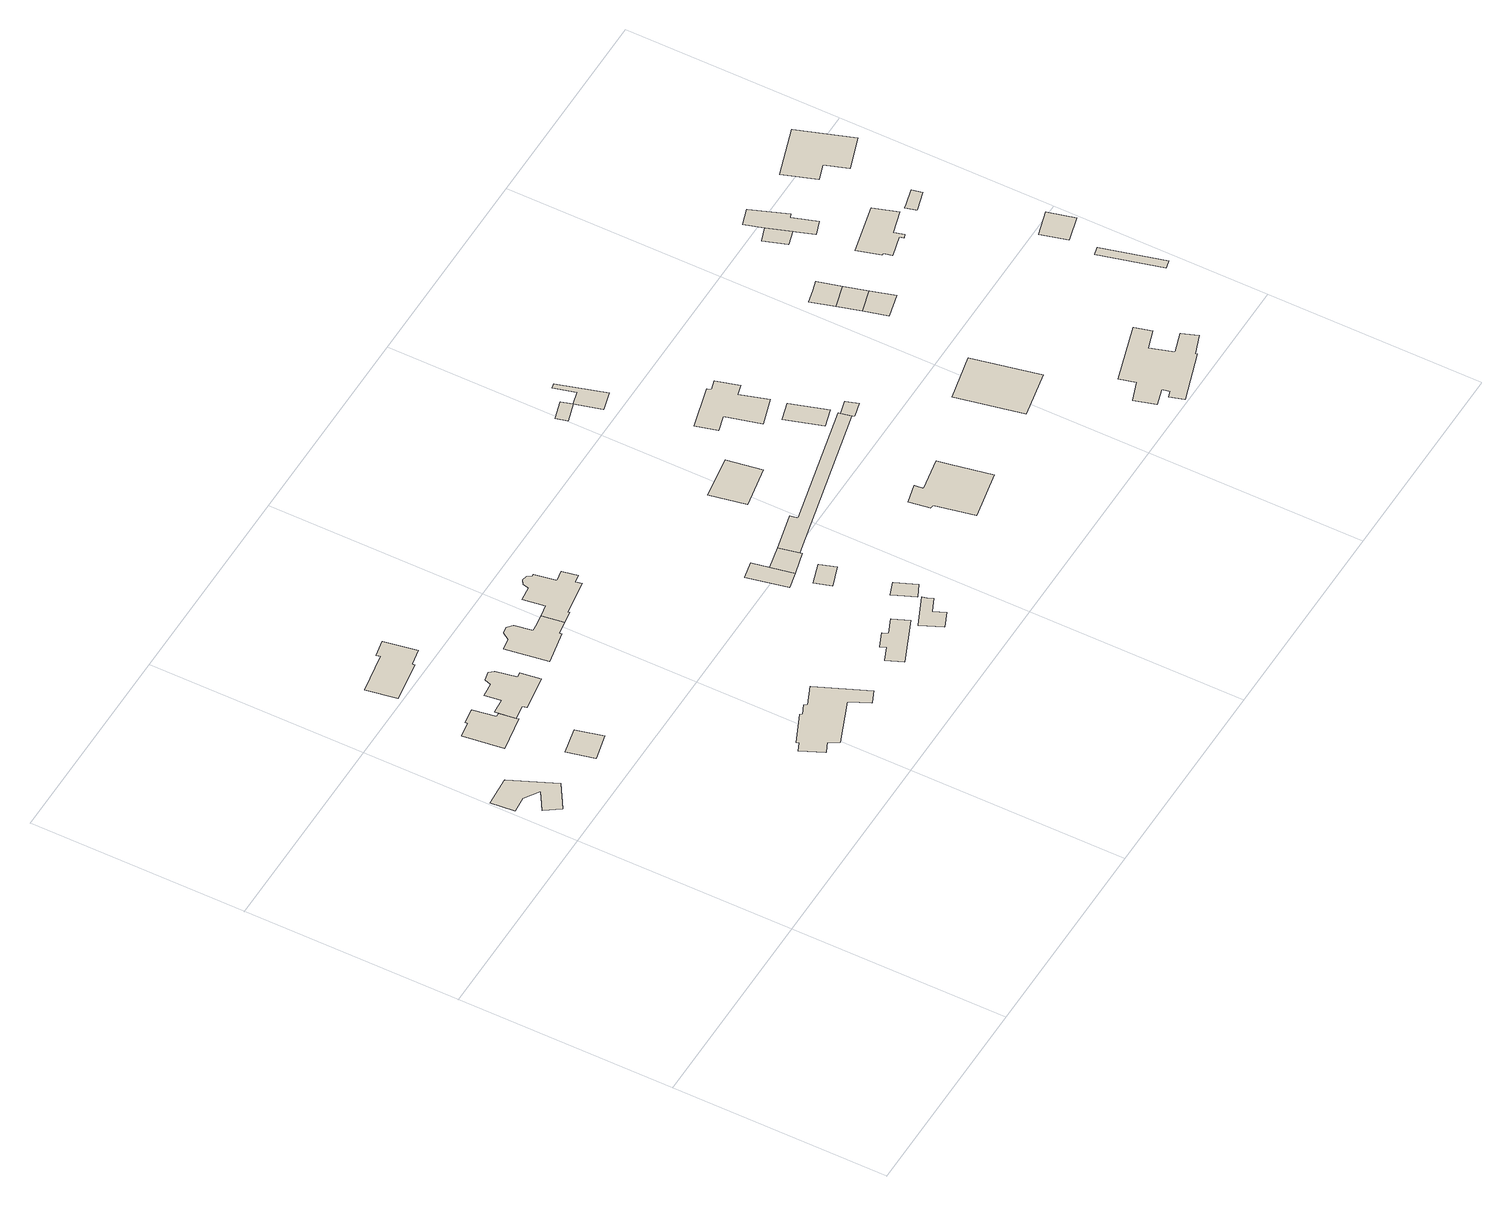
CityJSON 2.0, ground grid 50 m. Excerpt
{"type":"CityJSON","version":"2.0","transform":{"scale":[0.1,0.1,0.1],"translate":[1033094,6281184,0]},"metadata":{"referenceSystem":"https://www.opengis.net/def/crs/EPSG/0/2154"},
"CityObjects":{
"building1":{"type":"Building","attributes":{"altitude_sol":2.9,"altitude_sol_fixed":7.75,"code_commune_insee":"06004","code_departement_insee":"06","code_iris":"060040103","fictive_geom_cstr":false,"hauteur":5,"rf_force_lod11":false,"rf_h_ground":0.08,"rf_h_ground_":0.08,"rf_h_roof_50p":0,"rf_h_roof_70p":0,"rf_h_roof_max":0,"rf_h_roof_min":0,"rf_is_glass_roof_":false,"rf_nodata_frac_":1,"rf_nodata_r_":2.87,"rf_pc_select":"_HIGHEST_YET_INSUFFICIENT_COVERAGE","rf_pc_year":0,"rf_pt_density_":0,"rf_reconstruction_time":0,"rf_rmse_lod12":0,"rf_rmse_lod13":0,"rf_rmse_lod22":0,"rf_roof_n_planes":0,"rf_roof_type":"no points","rf_status":"reconstruction_succeeded","rf_volume_lod12":0,"rf_volume_lod13":0,"rf_volume_lod22":0,"s_geom_cstr":84},"geometry":[{"type":"MultiSurface","lod":"0","boundaries":[[[0,1,2,3,4,5,6,7,8]]]}]},
"building2":{"type":"Building","attributes":{"altitude_sol":3.1,"altitude_sol_fixed":7.75,"code_commune_insee":"06004","code_departement_insee":"06","code_iris":"060040103","fictive_geom_cstr":false,"hauteur":5.8,"rf_force_lod11":false,"rf_h_ground":0.08,"rf_h_ground_":0.08,"rf_h_roof_50p":0,"rf_h_roof_70p":0,"rf_h_roof_max":0,"rf_h_roof_min":0,"rf_is_glass_roof_":false,"rf_nodata_frac_":1,"rf_nodata_r_":3.21,"rf_pc_select":"_HIGHEST_YET_INSUFFICIENT_COVERAGE","rf_pc_year":0,"rf_pt_density_":0,"rf_reconstruction_time":0,"rf_rmse_lod12":0,"rf_rmse_lod13":0,"rf_rmse_lod22":0,"rf_roof_n_planes":0,"rf_roof_type":"no points","rf_status":"reconstruction_succeeded","rf_volume_lod12":0,"rf_volume_lod13":0,"rf_volume_lod22":0,"s_geom_cstr":42},"geometry":[{"type":"MultiSurface","lod":"0","boundaries":[[[9,10,11,12]]]}]},
"building3":{"type":"Building","attributes":{"altitude_sol":2.8,"altitude_sol_fixed":7.75,"code_commune_insee":"06004","code_departement_insee":"06","code_iris":"060040103","fictive_geom_cstr":false,"hauteur":7.2,"rf_force_lod11":false,"rf_h_ground":0.08,"rf_h_ground_":0.08,"rf_h_roof_50p":0,"rf_h_roof_70p":0,"rf_h_roof_max":0,"rf_h_roof_min":0,"rf_is_glass_roof_":false,"rf_nodata_frac_":1,"rf_nodata_r_":3.83,"rf_pc_select":"_HIGHEST_YET_INSUFFICIENT_COVERAGE","rf_pc_year":0,"rf_pt_density_":0,"rf_reconstruction_time":0,"rf_rmse_lod12":0,"rf_rmse_lod13":0,"rf_rmse_lod22":0,"rf_roof_n_planes":0,"rf_roof_type":"no points","rf_status":"reconstruction_succeeded","rf_volume_lod12":0,"rf_volume_lod13":0,"rf_volume_lod22":0,"s_geom_cstr":77},"geometry":[{"type":"MultiSurface","lod":"0","boundaries":[[[13,14,15,16,17,18,19,20,21]]]}]},
"building4":{"type":"Building","attributes":{"altitude_sol":3.4,"altitude_sol_fixed":8.14,"code_commune_insee":"06004","code_departement_insee":"06","code_iris":"060040103","fictive_geom_cstr":false,"hauteur":5,"rf_force_lod11":false,"rf_h_ground":0.08,"rf_h_ground_":0.08,"rf_h_roof_50p":0,"rf_h_roof_70p":0,"rf_h_roof_max":0,"rf_h_roof_min":0,"rf_is_glass_roof_":false,"rf_nodata_frac_":1,"rf_nodata_r_":3.82,"rf_pc_select":"_HIGHEST_YET_INSUFFICIENT_COVERAGE","rf_pc_year":0,"rf_pt_density_":0,"rf_reconstruction_time":0,"rf_rmse_lod12":0,"rf_rmse_lod13":0,"rf_rmse_lod22":0,"rf_roof_n_planes":0,"rf_roof_type":"no points","rf_status":"reconstruction_succeeded","rf_volume_lod12":0,"rf_volume_lod13":0,"rf_volume_lod22":0,"s_geom_cstr":92},"geometry":[{"type":"MultiSurface","lod":"0","boundaries":[[[22,23,24,25,26,27,28,29,30,31,14,32,33]]]}]},
"building5":{"type":"Building","attributes":{"altitude_sol":2.9,"altitude_sol_fixed":6.8,"code_commune_insee":"06004","code_departement_insee":"06","code_iris":"060040103","fictive_geom_cstr":false,"hauteur":8,"rf_force_lod11":false,"rf_h_ground":0.08,"rf_h_ground_":0.08,"rf_h_roof_50p":0,"rf_h_roof_70p":0,"rf_h_roof_max":0,"rf_h_roof_min":0,"rf_is_glass_roof_":false,"rf_nodata_frac_":1,"rf_nodata_r_":3.65,"rf_pc_select":"_HIGHEST_YET_INSUFFICIENT_COVERAGE","rf_pc_year":0,"rf_pt_density_":0,"rf_reconstruction_time":0,"rf_rmse_lod12":0,"rf_rmse_lod13":0,"rf_rmse_lod22":0,"rf_roof_n_planes":0,"rf_roof_type":"no points","rf_status":"reconstruction_succeeded","rf_volume_lod12":0,"rf_volume_lod13":0,"rf_volume_lod22":0,"s_geom_cstr":102},"geometry":[{"type":"MultiSurface","lod":"0","boundaries":[[[34,35,36,37,38,39,40,41]]]}]},
"building6":{"type":"Building","attributes":{"altitude_sol":6.6,"altitude_sol_fixed":10.31,"code_commune_insee":"06004","code_departement_insee":"06","code_iris":"060040103","fictive_geom_cstr":false,"hauteur":7,"rf_force_lod11":false,"rf_h_ground":0.08,"rf_h_ground_":0.08,"rf_h_roof_50p":0,"rf_h_roof_70p":0,"rf_h_roof_max":0,"rf_h_roof_min":0,"rf_is_glass_roof_":false,"rf_nodata_frac_":1,"rf_nodata_r_":4.56,"rf_pc_select":"_HIGHEST_YET_INSUFFICIENT_COVERAGE","rf_pc_year":0,"rf_pt_density_":0,"rf_reconstruction_time":0,"rf_rmse_lod12":0,"rf_rmse_lod13":0,"rf_rmse_lod22":0,"rf_roof_n_planes":0,"rf_roof_type":"no points","rf_status":"reconstruction_succeeded","rf_volume_lod12":0,"rf_volume_lod13":0,"rf_volume_lod22":0,"s_geom_cstr":158},"geometry":[{"type":"MultiSurface","lod":"0","boundaries":[[[42,43,44,45,46,47,48,49,50,51,52,53,54,55]]]}]},
"building7":{"type":"Building","attributes":{"altitude_sol":3.8,"altitude_sol_fixed":8.14,"code_commune_insee":"06004","code_departement_insee":"06","code_iris":"060040103","fictive_geom_cstr":false,"hauteur":6.2,"rf_force_lod11":false,"rf_h_ground":0.08,"rf_h_ground_":0.08,"rf_h_roof_50p":0,"rf_h_roof_70p":0,"rf_h_roof_max":0,"rf_h_roof_min":0,"rf_is_glass_roof_":false,"rf_nodata_frac_":1,"rf_nodata_r_":3.77,"rf_pc_select":"_HIGHEST_YET_INSUFFICIENT_COVERAGE","rf_pc_year":0,"rf_pt_density_":0,"rf_reconstruction_time":0,"rf_rmse_lod12":0,"rf_rmse_lod13":0,"rf_rmse_lod22":0,"rf_roof_n_planes":0,"rf_roof_type":"no points","rf_status":"reconstruction_succeeded","rf_volume_lod12":0,"rf_volume_lod13":0,"rf_volume_lod22":0,"s_geom_cstr":95},"geometry":[{"type":"MultiSurface","lod":"0","boundaries":[[[56,57,58,59,60,61,62,63,64,65,66,67]]]}]},
"building8":{"type":"Building","attributes":{"altitude_sol":4.4,"altitude_sol_fixed":8.61,"code_commune_insee":"06004","code_departement_insee":"06","code_iris":"060040103","fictive_geom_cstr":false,"hauteur":5.8,"rf_force_lod11":false,"rf_h_ground":0.08,"rf_h_ground_":0.08,"rf_h_roof_50p":0,"rf_h_roof_70p":0,"rf_h_roof_max":0,"rf_h_roof_min":0,"rf_is_glass_roof_":false,"rf_nodata_frac_":1,"rf_nodata_r_":3.83,"rf_pc_select":"_HIGHEST_YET_INSUFFICIENT_COVERAGE","rf_pc_year":0,"rf_pt_density_":0,"rf_reconstruction_time":0,"rf_rmse_lod12":0,"rf_rmse_lod13":0,"rf_rmse_lod22":0,"rf_roof_n_planes":0,"rf_roof_type":"no points","rf_status":"reconstruction_succeeded","rf_volume_lod12":0,"rf_volume_lod13":0,"rf_volume_lod22":0,"s_geom_cstr":103},"geometry":[{"type":"MultiSurface","lod":"0","boundaries":[[[68,69,70,71,72,73,74,75,76,57,56,77,78,79,80,81,82]]]}]},
"building9":{"type":"Building","attributes":{"altitude_sol":8.2,"altitude_sol_fixed":10.66,"code_commune_insee":"06004","code_departement_insee":"06","code_iris":"060040103","fictive_geom_cstr":false,"hauteur":3,"rf_force_lod11":false,"rf_h_ground":0.08,"rf_h_ground_":0.08,"rf_h_roof_50p":0,"rf_h_roof_70p":0,"rf_h_roof_max":0,"rf_h_roof_min":0,"rf_is_glass_roof_":false,"rf_nodata_frac_":1,"rf_nodata_r_":2.52,"rf_pc_select":"_HIGHEST_YET_INSUFFICIENT_COVERAGE","rf_pc_year":0,"rf_pt_density_":0,"rf_reconstruction_time":0,"rf_rmse_lod12":0,"rf_rmse_lod13":0,"rf_rmse_lod22":0,"rf_roof_n_planes":0,"rf_roof_type":"no points","rf_status":"reconstruction_succeeded","rf_volume_lod12":0,"rf_volume_lod13":0,"rf_volume_lod22":0,"s_geom_cstr":53},"geometry":[{"type":"MultiSurface","lod":"0","boundaries":[[[83,84,85,86,87,88,89,90]]]}]},
"building10":{"type":"Building","attributes":{"altitude_sol":8.5,"altitude_sol_fixed":10.66,"code_commune_insee":"06004","code_departement_insee":"06","code_iris":"060040103","fictive_geom_cstr":false,"hauteur":3.3,"rf_force_lod11":false,"rf_h_ground":0.08,"rf_h_ground_":0.08,"rf_h_roof_50p":0,"rf_h_roof_70p":0,"rf_h_roof_max":0,"rf_h_roof_min":0,"rf_is_glass_roof_":false,"rf_nodata_frac_":1,"rf_nodata_r_":2.05,"rf_pc_select":"_HIGHEST_YET_INSUFFICIENT_COVERAGE","rf_pc_year":0,"rf_pt_density_":0,"rf_reconstruction_time":0,"rf_rmse_lod12":0,"rf_rmse_lod13":0,"rf_rmse_lod22":0,"rf_roof_n_planes":0,"rf_roof_type":"no points","rf_status":"reconstruction_succeeded","rf_volume_lod12":0,"rf_volume_lod13":0,"rf_volume_lod22":0,"s_geom_cstr":30},"geometry":[{"type":"MultiSurface","lod":"0","boundaries":[[[91,92,93,94,95,96,97]]]}]},
"building11":{"type":"Building","attributes":{"altitude_sol":5.9,"altitude_sol_fixed":9.86,"code_commune_insee":"06004","code_departement_insee":"06","code_iris":"060040103","fictive_geom_cstr":false,"hauteur":4.1,"rf_force_lod11":false,"rf_h_ground":0.08,"rf_h_ground_":0.08,"rf_h_roof_50p":0,"rf_h_roof_70p":0,"rf_h_roof_max":0,"rf_h_roof_min":0,"rf_is_glass_roof_":false,"rf_nodata_frac_":1,"rf_nodata_r_":2.07,"rf_pc_select":"_HIGHEST_YET_INSUFFICIENT_COVERAGE","rf_pc_year":0,"rf_pt_density_":0,"rf_reconstruction_time":0,"rf_rmse_lod12":0,"rf_rmse_lod13":0,"rf_rmse_lod22":0,"rf_roof_n_planes":0,"rf_roof_type":"no points","rf_status":"reconstruction_succeeded","rf_volume_lod12":0,"rf_volume_lod13":0,"rf_volume_lod22":0,"s_geom_cstr":35},"geometry":[{"type":"MultiSurface","lod":"0","boundaries":[[[98,99,100,101,102]]]}]},
"building12":{"type":"Building","attributes":{"altitude_sol":8.1,"altitude_sol_fixed":10.66,"code_commune_insee":"06004","code_departement_insee":"06","code_iris":"060040103","fictive_geom_cstr":false,"hauteur":3,"rf_force_lod11":false,"rf_h_ground":0.08,"rf_h_ground_":0.08,"rf_h_roof_50p":0,"rf_h_roof_70p":0,"rf_h_roof_max":0,"rf_h_roof_min":0,"rf_is_glass_roof_":false,"rf_nodata_frac_":1,"rf_nodata_r_":1.72,"rf_pc_select":"_HIGHEST_YET_INSUFFICIENT_COVERAGE","rf_pc_year":0,"rf_pt_density_":0,"rf_reconstruction_time":0,"rf_rmse_lod12":0,"rf_rmse_lod13":0,"rf_rmse_lod22":0,"rf_roof_n_planes":0,"rf_roof_type":"no points","rf_status":"reconstruction_succeeded","rf_volume_lod12":0,"rf_volume_lod13":0,"rf_volume_lod22":0,"s_geom_cstr":19},"geometry":[{"type":"MultiSurface","lod":"0","boundaries":[[[103,104,105,106,107]]]}]},
"building13":{"type":"Building","attributes":{"altitude_sol":6.7,"altitude_sol_fixed":9.86,"code_commune_insee":"06004","code_departement_insee":"06","code_iris":"060040103","fictive_geom_cstr":false,"hauteur":3,"rf_force_lod11":false,"rf_h_ground":0.08,"rf_h_ground_":0.08,"rf_h_roof_50p":0,"rf_h_roof_70p":0,"rf_h_roof_max":0,"rf_h_roof_min":0,"rf_is_glass_roof_":false,"rf_nodata_frac_":1,"rf_nodata_r_":2.02,"rf_pc_select":"_HIGHEST_YET_INSUFFICIENT_COVERAGE","rf_pc_year":0,"rf_pt_density_":0,"rf_reconstruction_time":0,"rf_rmse_lod12":0,"rf_rmse_lod13":0,"rf_rmse_lod22":0,"rf_roof_n_planes":0,"rf_roof_type":"no points","rf_status":"reconstruction_succeeded","rf_volume_lod12":0,"rf_volume_lod13":0,"rf_volume_lod22":0,"s_geom_cstr":21},"geometry":[{"type":"MultiSurface","lod":"0","boundaries":[[[108,109,110,111]]]}]},
"building14":{"type":"Building","attributes":{"altitude_sol":5.9,"altitude_sol_fixed":9.86,"code_commune_insee":"06004","code_departement_insee":"06","code_iris":"060040103","fictive_geom_cstr":false,"hauteur":4.2,"rf_force_lod11":false,"rf_h_ground":0.08,"rf_h_ground_":0.08,"rf_h_roof_50p":0,"rf_h_roof_70p":0,"rf_h_roof_max":0,"rf_h_roof_min":0,"rf_is_glass_roof_":false,"rf_nodata_frac_":1,"rf_nodata_r_":2.66,"rf_pc_select":"_HIGHEST_YET_INSUFFICIENT_COVERAGE","rf_pc_year":0,"rf_pt_density_":0,"rf_reconstruction_time":0,"rf_rmse_lod12":0,"rf_rmse_lod13":0,"rf_rmse_lod22":0,"rf_roof_n_planes":0,"rf_roof_type":"no points","rf_status":"reconstruction_succeeded","rf_volume_lod12":0,"rf_volume_lod13":0,"rf_volume_lod22":0,"s_geom_cstr":24},"geometry":[{"type":"MultiSurface","lod":"0","boundaries":[[[98,112,113,99]]]}]},
"building15":{"type":"Building","attributes":{"altitude_sol":6.1,"altitude_sol_fixed":10.18,"code_commune_insee":"06004","code_departement_insee":"06","code_iris":"060040103","fictive_geom_cstr":false,"hauteur":4.4,"rf_force_lod11":false,"rf_h_ground":0.08,"rf_h_ground_":0.08,"rf_h_roof_50p":0,"rf_h_roof_70p":0,"rf_h_roof_max":0,"rf_h_roof_min":0,"rf_is_glass_roof_":false,"rf_nodata_frac_":1,"rf_nodata_r_":4.22,"rf_pc_select":"_HIGHEST_YET_INSUFFICIENT_COVERAGE","rf_pc_year":0,"rf_pt_density_":0,"rf_reconstruction_time":0,"rf_rmse_lod12":0,"rf_rmse_lod13":0,"rf_rmse_lod22":0,"rf_roof_n_planes":0,"rf_roof_type":"no points","rf_status":"reconstruction_succeeded","rf_volume_lod12":0,"rf_volume_lod13":0,"rf_volume_lod22":0,"s_geom_cstr":85},"geometry":[{"type":"MultiSurface","lod":"0","boundaries":[[[114,115,116,117]]]}]},
"building16":{"type":"Building","attributes":{"altitude_sol":6.7,"altitude_sol_fixed":10.59,"code_commune_insee":"06004","code_departement_insee":"06","code_iris":"060040103","fictive_geom_cstr":false,"hauteur":4,"rf_force_lod11":false,"rf_h_ground":0.08,"rf_h_ground_":0.08,"rf_h_roof_50p":0,"rf_h_roof_70p":0,"rf_h_roof_max":0,"rf_h_roof_min":0,"rf_is_glass_roof_":false,"rf_nodata_frac_":1,"rf_nodata_r_":2.36,"rf_pc_select":"_HIGHEST_YET_INSUFFICIENT_COVERAGE","rf_pc_year":0,"rf_pt_density_":0,"rf_reconstruction_time":0,"rf_rmse_lod12":0,"rf_rmse_lod13":0,"rf_rmse_lod22":0,"rf_roof_n_planes":0,"rf_roof_type":"no points","rf_status":"reconstruction_succeeded","rf_volume_lod12":0,"rf_volume_lod13":0,"rf_volume_lod22":0,"s_geom_cstr":114},"geometry":[{"type":"MultiSurface","lod":"0","boundaries":[[[118,119,120,121,122,113]]]}]},
"building17":{"type":"Building","attributes":{"altitude_sol":7.9,"altitude_sol_fixed":11.95,"code_commune_insee":"06004","code_departement_insee":"06","code_iris":"060040103","fictive_geom_cstr":false,"hauteur":7.1,"rf_force_lod11":false,"rf_h_ground":0.08,"rf_h_ground_":0.08,"rf_h_roof_50p":0,"rf_h_roof_70p":0,"rf_h_roof_max":0,"rf_h_roof_min":0,"rf_is_glass_roof_":false,"rf_nodata_frac_":1,"rf_nodata_r_":5.88,"rf_pc_select":"_HIGHEST_YET_INSUFFICIENT_COVERAGE","rf_pc_year":0,"rf_pt_density_":0,"rf_reconstruction_time":0,"rf_rmse_lod12":0,"rf_rmse_lod13":0,"rf_rmse_lod22":0,"rf_roof_n_planes":0,"rf_roof_type":"no points","rf_status":"reconstruction_succeeded","rf_volume_lod12":0,"rf_volume_lod13":0,"rf_volume_lod22":0,"s_geom_cstr":160},"geometry":[{"type":"MultiSurface","lod":"0","boundaries":[[[123,124,125,126,127,128,129,130,131]]]}]},
"building18":{"type":"Building","attributes":{"altitude_sol":6,"altitude_sol_fixed":9.92,"code_commune_insee":"06004","code_departement_insee":"06","code_iris":"060040103","fictive_geom_cstr":false,"hauteur":4.6,"rf_force_lod11":false,"rf_h_ground":0.08,"rf_h_ground_":0.08,"rf_h_roof_50p":0,"rf_h_roof_70p":0,"rf_h_roof_max":0,"rf_h_roof_min":0,"rf_is_glass_roof_":false,"rf_nodata_frac_":1,"rf_nodata_r_":1.37,"rf_pc_select":"_HIGHEST_YET_INSUFFICIENT_COVERAGE","rf_pc_year":0,"rf_pt_density_":0,"rf_reconstruction_time":0,"rf_rmse_lod12":0,"rf_rmse_lod13":0,"rf_rmse_lod22":0,"rf_roof_n_planes":0,"rf_roof_type":"no points","rf_status":"reconstruction_succeeded","rf_volume_lod12":0,"rf_volume_lod13":0,"rf_volume_lod22":0,"s_geom_cstr":13},"geometry":[{"type":"MultiSurface","lod":"0","boundaries":[[[132,133,134,135]]]}]},
"building19":{"type":"Building","attributes":{"altitude_sol":6,"altitude_sol_fixed":9.92,"code_commune_insee":"06004","code_departement_insee":"06","code_iris":"060040103","fictive_geom_cstr":false,"hauteur":4.6,"rf_force_lod11":false,"rf_h_ground":0.08,"rf_h_ground_":0.08,"rf_h_roof_50p":0,"rf_h_roof_70p":0,"rf_h_roof_max":0,"rf_h_roof_min":0,"rf_is_glass_roof_":false,"rf_nodata_frac_":1,"rf_nodata_r_":2.32,"rf_pc_select":"_HIGHEST_YET_INSUFFICIENT_COVERAGE","rf_pc_year":0,"rf_pt_density_":0,"rf_reconstruction_time":0,"rf_rmse_lod12":0,"rf_rmse_lod13":0,"rf_rmse_lod22":0,"rf_roof_n_planes":0,"rf_roof_type":"no points","rf_status":"reconstruction_succeeded","rf_volume_lod12":0,"rf_volume_lod13":0,"rf_volume_lod22":0,"s_geom_cstr":35},"geometry":[{"type":"MultiSurface","lod":"0","boundaries":[[[134,136,137,138,139,140]]]}]},
"building20":{"type":"Building","attributes":{"altitude_sol":6.8,"altitude_sol_fixed":10.94,"code_commune_insee":"06004","code_departement_insee":"06","code_iris":"060040103","fictive_geom_cstr":false,"hauteur":6.4,"rf_force_lod11":false,"rf_h_ground":0.08,"rf_h_ground_":0.08,"rf_h_roof_50p":0,"rf_h_roof_70p":0,"rf_h_roof_max":0,"rf_h_roof_min":0,"rf_is_glass_roof_":false,"rf_nodata_frac_":1,"rf_nodata_r_":3.93,"rf_pc_select":"_HIGHEST_YET_INSUFFICIENT_COVERAGE","rf_pc_year":0,"rf_pt_density_":0,"rf_reconstruction_time":0,"rf_rmse_lod12":0,"rf_rmse_lod13":0,"rf_rmse_lod22":0,"rf_roof_n_planes":0,"rf_roof_type":"no points","rf_status":"reconstruction_succeeded","rf_volume_lod12":0,"rf_volume_lod13":0,"rf_volume_lod22":0,"s_geom_cstr":124},"geometry":[{"type":"MultiSurface","lod":"0","boundaries":[[[141,142,143,144,145,146,147,148,149,150]]]}]},
"building21":{"type":"Building","attributes":{"altitude_sol":5.9,"altitude_sol_fixed":10.94,"code_commune_insee":"06004","code_departement_insee":"06","code_iris":"060040103","fictive_geom_cstr":false,"hauteur":4.9,"rf_force_lod11":false,"rf_h_ground":0.08,"rf_h_ground_":0.08,"rf_h_roof_50p":0,"rf_h_roof_70p":0,"rf_h_roof_max":0,"rf_h_roof_min":0,"rf_is_glass_roof_":false,"rf_nodata_frac_":1,"rf_nodata_r_":2.26,"rf_pc_select":"_HIGHEST_YET_INSUFFICIENT_COVERAGE","rf_pc_year":0,"rf_pt_density_":0,"rf_reconstruction_time":0,"rf_rmse_lod12":0,"rf_rmse_lod13":0,"rf_rmse_lod22":0,"rf_roof_n_planes":0,"rf_roof_type":"no points","rf_status":"reconstruction_succeeded","rf_volume_lod12":0,"rf_volume_lod13":0,"rf_volume_lod22":0,"s_geom_cstr":40},"geometry":[{"type":"MultiSurface","lod":"0","boundaries":[[[151,152,153,154]]]}]},
"building22":{"type":"Building","attributes":{"altitude_sol":6,"altitude_sol_fixed":11.34,"code_commune_insee":"06004","code_departement_insee":"06","code_iris":"060040103","fictive_geom_cstr":false,"hauteur":3,"rf_force_lod11":false,"rf_h_ground":0.08,"rf_h_ground_":0.08,"rf_h_roof_50p":0,"rf_h_roof_70p":0,"rf_h_roof_max":0,"rf_h_roof_min":0,"rf_is_glass_roof_":false,"rf_nodata_frac_":1,"rf_nodata_r_":1.52,"rf_pc_select":"_HIGHEST_YET_INSUFFICIENT_COVERAGE","rf_pc_year":0,"rf_pt_density_":0,"rf_reconstruction_time":0,"rf_rmse_lod12":0,"rf_rmse_lod13":0,"rf_rmse_lod22":0,"rf_roof_n_planes":0,"rf_roof_type":"no points","rf_status":"reconstruction_succeeded","rf_volume_lod12":0,"rf_volume_lod13":0,"rf_volume_lod22":0,"s_geom_cstr":7},"geometry":[{"type":"MultiSurface","lod":"0","boundaries":[[[155,119,156,157,158]]]}]},
"building23":{"type":"Building","attributes":{"altitude_sol":8.8,"altitude_sol_fixed":11.9,"code_commune_insee":"06004","code_departement_insee":"06","code_iris":"060040103","fictive_geom_cstr":false,"hauteur":6.3,"rf_force_lod11":false,"rf_h_ground":0.08,"rf_h_ground_":0.08,"rf_h_roof_50p":0,"rf_h_roof_70p":0,"rf_h_roof_max":0,"rf_h_roof_min":0,"rf_is_glass_roof_":false,"rf_nodata_frac_":1,"rf_nodata_r_":5.65,"rf_pc_select":"_HIGHEST_YET_INSUFFICIENT_COVERAGE","rf_pc_year":0,"rf_pt_density_":0,"rf_reconstruction_time":0,"rf_rmse_lod12":0,"rf_rmse_lod13":0,"rf_rmse_lod22":0,"rf_roof_n_planes":0,"rf_roof_type":"no points","rf_status":"reconstruction_succeeded","rf_volume_lod12":0,"rf_volume_lod13":0,"rf_volume_lod22":0,"s_geom_cstr":179},"geometry":[{"type":"MultiSurface","lod":"0","boundaries":[[[159,160,161,162]]]}]},
"building24":{"type":"Building","attributes":{"altitude_sol":10.6,"altitude_sol_fixed":12.97,"code_commune_insee":"06004","code_departement_insee":"06","code_iris":"060040103","fictive_geom_cstr":false,"hauteur":4.5,"rf_force_lod11":false,"rf_h_ground":0.08,"rf_h_ground_":0.08,"rf_h_roof_50p":0,"rf_h_roof_70p":0,"rf_h_roof_max":0,"rf_h_roof_min":0,"rf_is_glass_roof_":false,"rf_nodata_frac_":1,"rf_nodata_r_":5.48,"rf_pc_select":"_HIGHEST_YET_INSUFFICIENT_COVERAGE","rf_pc_year":0,"rf_pt_density_":0,"rf_reconstruction_time":0,"rf_rmse_lod12":0,"rf_rmse_lod13":0,"rf_rmse_lod22":0,"rf_roof_n_planes":0,"rf_roof_type":"no points","rf_status":"reconstruction_succeeded","rf_volume_lod12":0,"rf_volume_lod13":0,"rf_volume_lod22":0,"s_geom_cstr":220},"geometry":[{"type":"MultiSurface","lod":"0","boundaries":[[[163,164,165,166,167,168,169,170,171,172,173,174,175,176,177,178]]]}]},
"building25":{"type":"Building","attributes":{"altitude_sol":8.1,"altitude_sol_fixed":11.62,"code_commune_insee":"06004","code_departement_insee":"06","code_iris":"060040103","fictive_geom_cstr":false,"hauteur":3.1,"rf_force_lod11":false,"rf_h_ground":0.08,"rf_h_ground_":0.08,"rf_h_roof_50p":0,"rf_h_roof_70p":0,"rf_h_roof_max":0,"rf_h_roof_min":0,"rf_is_glass_roof_":false,"rf_nodata_frac_":1,"rf_nodata_r_":2.84,"rf_pc_select":"_HIGHEST_YET_INSUFFICIENT_COVERAGE","rf_pc_year":0,"rf_pt_density_":0,"rf_reconstruction_time":0,"rf_rmse_lod12":0,"rf_rmse_lod13":0,"rf_rmse_lod22":0,"rf_roof_n_planes":0,"rf_roof_type":"no points","rf_status":"reconstruction_succeeded","rf_volume_lod12":0,"rf_volume_lod13":0,"rf_volume_lod22":0,"s_geom_cstr":32},"geometry":[{"type":"MultiSurface","lod":"0","boundaries":[[[179,180,181,182]]]}]},
"building26":{"type":"Building","attributes":{"altitude_sol":8.1,"altitude_sol_fixed":11.62,"code_commune_insee":"06004","code_departement_insee":"06","code_iris":"060040103","fictive_geom_cstr":false,"hauteur":3,"rf_force_lod11":false,"rf_h_ground":0.08,"rf_h_ground_":0.08,"rf_h_roof_50p":0,"rf_h_roof_70p":0,"rf_h_roof_max":0,"rf_h_roof_min":0,"rf_is_glass_roof_":false,"rf_nodata_frac_":1,"rf_nodata_r_":2.78,"rf_pc_select":"_HIGHEST_YET_INSUFFICIENT_COVERAGE","rf_pc_year":0,"rf_pt_density_":0,"rf_reconstruction_time":0,"rf_rmse_lod12":0,"rf_rmse_lod13":0,"rf_rmse_lod22":0,"rf_roof_n_planes":0,"rf_roof_type":"no points","rf_status":"reconstruction_succeeded","rf_volume_lod12":0,"rf_volume_lod13":0,"rf_volume_lod22":0,"s_geom_cstr":32},"geometry":[{"type":"MultiSurface","lod":"0","boundaries":[[[183,179,182,184]]]}]},
"building27":{"type":"Building","attributes":{"altitude_sol":8.1,"altitude_sol_fixed":11.62,"code_commune_insee":"06004","code_departement_insee":"06","code_iris":"060040103","fictive_geom_cstr":false,"hauteur":3,"rf_force_lod11":false,"rf_h_ground":0.08,"rf_h_ground_":0.08,"rf_h_roof_50p":0,"rf_h_roof_70p":0,"rf_h_roof_max":0,"rf_h_roof_min":0,"rf_is_glass_roof_":false,"rf_nodata_frac_":1,"rf_nodata_r_":2.84,"rf_pc_select":"_HIGHEST_YET_INSUFFICIENT_COVERAGE","rf_pc_year":0,"rf_pt_density_":0,"rf_reconstruction_time":0,"rf_rmse_lod12":0,"rf_rmse_lod13":0,"rf_rmse_lod22":0,"rf_roof_n_planes":0,"rf_roof_type":"no points","rf_status":"reconstruction_succeeded","rf_volume_lod12":0,"rf_volume_lod13":0,"rf_volume_lod22":0,"s_geom_cstr":32},"geometry":[{"type":"MultiSurface","lod":"0","boundaries":[[[185,183,184,186,187]]]}]},
"building28":{"type":"Building","attributes":{"altitude_sol":7.8,"altitude_sol_fixed":12.02,"code_commune_insee":"06004","code_departement_insee":"06","code_iris":"060040103","fictive_geom_cstr":false,"hauteur":3.7,"rf_force_lod11":false,"rf_h_ground":0.08,"rf_h_ground_":0.08,"rf_h_roof_50p":0,"rf_h_roof_70p":0,"rf_h_roof_max":0,"rf_h_roof_min":0,"rf_is_glass_roof_":false,"rf_nodata_frac_":1,"rf_nodata_r_":1.83,"rf_pc_select":"_HIGHEST_YET_INSUFFICIENT_COVERAGE","rf_pc_year":0,"rf_pt_density_":0,"rf_reconstruction_time":0,"rf_rmse_lod12":0,"rf_rmse_lod13":0,"rf_rmse_lod22":0,"rf_roof_n_planes":0,"rf_roof_type":"no points","rf_status":"reconstruction_succeeded","rf_volume_lod12":0,"rf_volume_lod13":0,"rf_volume_lod22":0,"s_geom_cstr":21},"geometry":[{"type":"MultiSurface","lod":"0","boundaries":[[[188,189,190,191]]]}]},
"building29":{"type":"Building","attributes":{"altitude_sol":8,"altitude_sol_fixed":12.02,"code_commune_insee":"06004","code_departement_insee":"06","code_iris":"060040103","fictive_geom_cstr":false,"hauteur":3.5,"rf_force_lod11":false,"rf_h_ground":0.08,"rf_h_ground_":0.08,"rf_h_roof_50p":0,"rf_h_roof_70p":0,"rf_h_roof_max":0,"rf_h_roof_min":0,"rf_is_glass_roof_":false,"rf_nodata_frac_":1,"rf_nodata_r_":2.3,"rf_pc_select":"_HIGHEST_YET_INSUFFICIENT_COVERAGE","rf_pc_year":0,"rf_pt_density_":0,"rf_reconstruction_time":0,"rf_rmse_lod12":0,"rf_rmse_lod13":0,"rf_rmse_lod22":0,"rf_roof_n_planes":0,"rf_roof_type":"no points","rf_status":"reconstruction_succeeded","rf_volume_lod12":0,"rf_volume_lod13":0,"rf_volume_lod22":0,"s_geom_cstr":62},"geometry":[{"type":"MultiSurface","lod":"0","boundaries":[[[192,193,188,194,195,196,197]]]}]},
"building30":{"type":"Building","attributes":{"altitude_sol":8.1,"altitude_sol_fixed":12.14,"code_commune_insee":"06004","code_departement_insee":"06","code_iris":"060040103","fictive_geom_cstr":false,"hauteur":3.6,"rf_force_lod11":false,"rf_h_ground":0.08,"rf_h_ground_":0.08,"rf_h_roof_50p":0,"rf_h_roof_70p":0,"rf_h_roof_max":0,"rf_h_roof_min":0,"rf_is_glass_roof_":false,"rf_nodata_frac_":1,"rf_nodata_r_":3.78,"rf_pc_select":"_HIGHEST_YET_INSUFFICIENT_COVERAGE","rf_pc_year":0,"rf_pt_density_":0,"rf_reconstruction_time":0,"rf_rmse_lod12":0,"rf_rmse_lod13":0,"rf_rmse_lod22":0,"rf_roof_n_planes":0,"rf_roof_type":"no points","rf_status":"reconstruction_succeeded","rf_volume_lod12":0,"rf_volume_lod13":0,"rf_volume_lod22":0,"s_geom_cstr":76},"geometry":[{"type":"MultiSurface","lod":"0","boundaries":[[[198,199,200,201,202,203,204,205,206,207]]]}]},
"building31":{"type":"Building","attributes":{"altitude_sol":10.4,"altitude_sol_fixed":13.61,"code_commune_insee":"06004","code_departement_insee":"06","code_iris":"060040103","fictive_geom_cstr":false,"hauteur":4.4,"rf_force_lod11":false,"rf_h_ground":0.08,"rf_h_ground_":0.08,"rf_h_roof_50p":0,"rf_h_roof_70p":0,"rf_h_roof_max":0,"rf_h_roof_min":0,"rf_is_glass_roof_":false,"rf_nodata_frac_":1,"rf_nodata_r_":1.01,"rf_pc_select":"_HIGHEST_YET_INSUFFICIENT_COVERAGE","rf_pc_year":0,"rf_pt_density_":0,"rf_reconstruction_time":0,"rf_rmse_lod12":0,"rf_rmse_lod13":0,"rf_rmse_lod22":0,"rf_roof_n_planes":0,"rf_roof_type":"no points","rf_status":"reconstruction_succeeded","rf_volume_lod12":0,"rf_volume_lod13":0,"rf_volume_lod22":0,"s_geom_cstr":30},"geometry":[{"type":"MultiSurface","lod":"0","boundaries":[[[208,209,210,211]]]}]},
"building32":{"type":"Building","attributes":{"altitude_sol":10.4,"altitude_sol_fixed":12.55,"code_commune_insee":"06004","code_departement_insee":"06","code_iris":"060040103","fictive_geom_cstr":false,"hauteur":3.4,"rf_force_lod11":false,"rf_h_ground":0.08,"rf_h_ground_":0.08,"rf_h_roof_50p":0,"rf_h_roof_70p":0,"rf_h_roof_max":0,"rf_h_roof_min":0,"rf_is_glass_roof_":false,"rf_nodata_frac_":1,"rf_nodata_r_":3.14,"rf_pc_select":"_HIGHEST_YET_INSUFFICIENT_COVERAGE","rf_pc_year":0,"rf_pt_density_":0,"rf_reconstruction_time":0,"rf_rmse_lod12":0,"rf_rmse_lod13":0,"rf_rmse_lod22":0,"rf_roof_n_planes":0,"rf_roof_type":"no points","rf_status":"reconstruction_succeeded","rf_volume_lod12":0,"rf_volume_lod13":0,"rf_volume_lod22":0,"s_geom_cstr":41},"geometry":[{"type":"MultiSurface","lod":"0","boundaries":[[[212,213,214,215]]]}]},
"building33":{"type":"Building","attributes":{"altitude_sol":8.1,"altitude_sol_fixed":12.59,"code_commune_insee":"06004","code_departement_insee":"06","code_iris":"060040103","fictive_geom_cstr":false,"hauteur":3,"rf_force_lod11":false,"rf_h_ground":0.08,"rf_h_ground_":0.08,"rf_h_roof_50p":0,"rf_h_roof_70p":0,"rf_h_roof_max":0,"rf_h_roof_min":0,"rf_is_glass_roof_":false,"rf_nodata_frac_":1,"rf_nodata_r_":1.27,"rf_pc_select":"_HIGHEST_YET_INSUFFICIENT_COVERAGE","rf_pc_year":0,"rf_pt_density_":0,"rf_reconstruction_time":0,"rf_rmse_lod12":0,"rf_rmse_lod13":0,"rf_rmse_lod22":0,"rf_roof_n_planes":0,"rf_roof_type":"no points","rf_status":"reconstruction_succeeded","rf_volume_lod12":0,"rf_volume_lod13":0,"rf_volume_lod22":0,"s_geom_cstr":8},"geometry":[{"type":"MultiSurface","lod":"0","boundaries":[[[216,217,218,219,220,221]]]}]},
"building34":{"type":"Building","attributes":{"altitude_sol":9.7,"altitude_sol_fixed":12.61,"code_commune_insee":"06004","code_departement_insee":"06","code_iris":"060040103","fictive_geom_cstr":false,"hauteur":3.5,"rf_force_lod11":false,"rf_h_ground":0.08,"rf_h_ground_":0.08,"rf_h_roof_50p":0,"rf_h_roof_70p":0,"rf_h_roof_max":0,"rf_h_roof_min":0,"rf_is_glass_roof_":false,"rf_nodata_frac_":1,"rf_nodata_r_":4.86,"rf_pc_select":"_HIGHEST_YET_INSUFFICIENT_COVERAGE","rf_pc_year":0,"rf_pt_density_":0,"rf_reconstruction_time":0,"rf_rmse_lod12":0,"rf_rmse_lod13":0,"rf_rmse_lod22":0,"rf_roof_n_planes":0,"rf_roof_type":"no points","rf_status":"reconstruction_succeeded","rf_volume_lod12":0,"rf_volume_lod13":0,"rf_volume_lod22":0,"s_geom_cstr":150},"geometry":[{"type":"MultiSurface","lod":"0","boundaries":[[[222,223,224,225,226,227]]]}]}
},
"vertices":[
[123,607,0],[96,667,0],[76,712,0],[5,707,0],[11,652,0],[48,655,0],[83,632,0],[39,604,0],[63,569,0],
[203,641,0],[218,577,0],[281,592,0],[265,655,0],
[236,768,0],[235,774,0],[230,812,0],[220,811,0],[211,864,0],[175,859,0],[175,854,0],[139,848,0],[151,754,0],
[355,782,0],[348,828,0],[336,826,0],[327,875,0],[318,885,0],[297,881,0],[291,864,0],[258,861,0],[264,824,0],[229,820,0],[270,779,0],[272,769,0],
[153,1082,0],[166,1011,0],[263,1026,0],[263,1032,0],[301,1039,0],[287,1115,0],[248,1108,0],[250,1098,0],
[656,173,0],[604,292,0],[556,271,0],[552,279,0],[528,268,0],[526,273,0],[455,242,0],[457,236,0],[436,227,0],[461,175,0],[486,187,0],[498,163,0],[603,205,0],[625,159,0],
[514,815,0],[506,866,0],[475,862,0],[463,861,0],[456,902,0],[444,913,0],[428,910,0],[417,893,0],[390,889,0],[405,790,0],[483,805,0],[483,811,0],
[607,885,0],[599,936,0],[594,935,0],[587,945,0],[575,947,0],[564,940,0],[562,926,0],[528,922,0],[535,871,0],[543,820,0],[542,824,0],[625,836,0],[622,851,0],[640,854,0],[634,890,0],
[756,156,0],[862,201,0],[846,239,0],[809,223,0],[803,236,0],[767,221,0],[773,208,0],[740,194,0],
[858,181,0],[880,131,0],[917,147,0],[905,175,0],[938,189,0],[932,203,0],[929,212,0],
[861,470,0],[850,523,0],[841,563,0],[801,555,0],[821,461,0],
[925,220,0],[956,235,0],[935,284,0],[903,271,0],[904,270,0],
[855,425,0],[868,386,0],[918,404,0],[905,441,0],
[916,484,0],[905,535,0],
[962,731,0],[980,647,0],[1078,665,0],[1064,746,0],
[915,489,0],[1296,580,0],[1290,608,0],[997,539,0],[993,556,0],
[1276,339,0],[1271,369,0],[1193,354,0],[1190,375,0],[1144,364,0],[1153,316,0],[1161,314,0],[1180,223,0],[1295,246,0],
[995,1105,0],[1003,1079,0],[1048,1092,0],[1040,1118,0],
[1065,1031,0],[1110,1043,0],[1077,1154,0],[1066,1151,0],[1080,1101,0],
[1167,808,0],[1189,727,0],[1254,747,0],[1235,812,0],[1259,819,0],[1244,872,0],[1220,865,0],[1217,875,0],[1115,847,0],[1129,798,0],
[1245,613,0],[1288,626,0],[1262,712,0],[1219,699,0],
[1291,603,0],[1298,574,0],[1333,583,0],[1324,612,0],
[1441,426,0],[1473,271,0],[1584,293,0],[1551,449,0],
[1626,50,0],[1667,62,0],[1671,44,0],[1656,40,0],[1666,7,0],[1788,46,0],[1786,50,0],[1834,67,0],[1820,104,0],[1770,88,0],[1753,142,0],[1799,157,0],[1787,196,0],[1649,154,0],[1659,116,0],[1611,99,0],
[1559,700,0],[1574,647,0],[1630,660,0],[1614,716,0],
[1544,754,0],[1599,769,0],
[1528,809,0],[1583,824,0],[1556,816,0],
[1662,987,0],[1628,975,0],[1646,921,0],[1681,932,0],
[1688,1043,0],[1648,1030,0],[1697,886,0],[1731,898,0],[1712,955,0],[1721,959,0],
[1697,795,0],[1713,741,0],[1718,741,0],[1723,721,0],[1773,734,0],[1776,724,0],[1785,728,0],[1779,751,0],[1834,767,0],[1816,823,0],
[1925,362,0],[1964,217,0],[1983,222,0],[1944,367,0],
[1918,489,0],[1935,427,0],[1995,443,0],[1979,506,0],
[1898,776,0],[1859,765,0],[1849,763,0],[1855,741,0],[1856,738,0],[1904,752,0],
[1832,954,0],[1871,967,0],[1890,913,0],[1970,941,0],[1926,1070,0],[1806,1031,0]
]}
